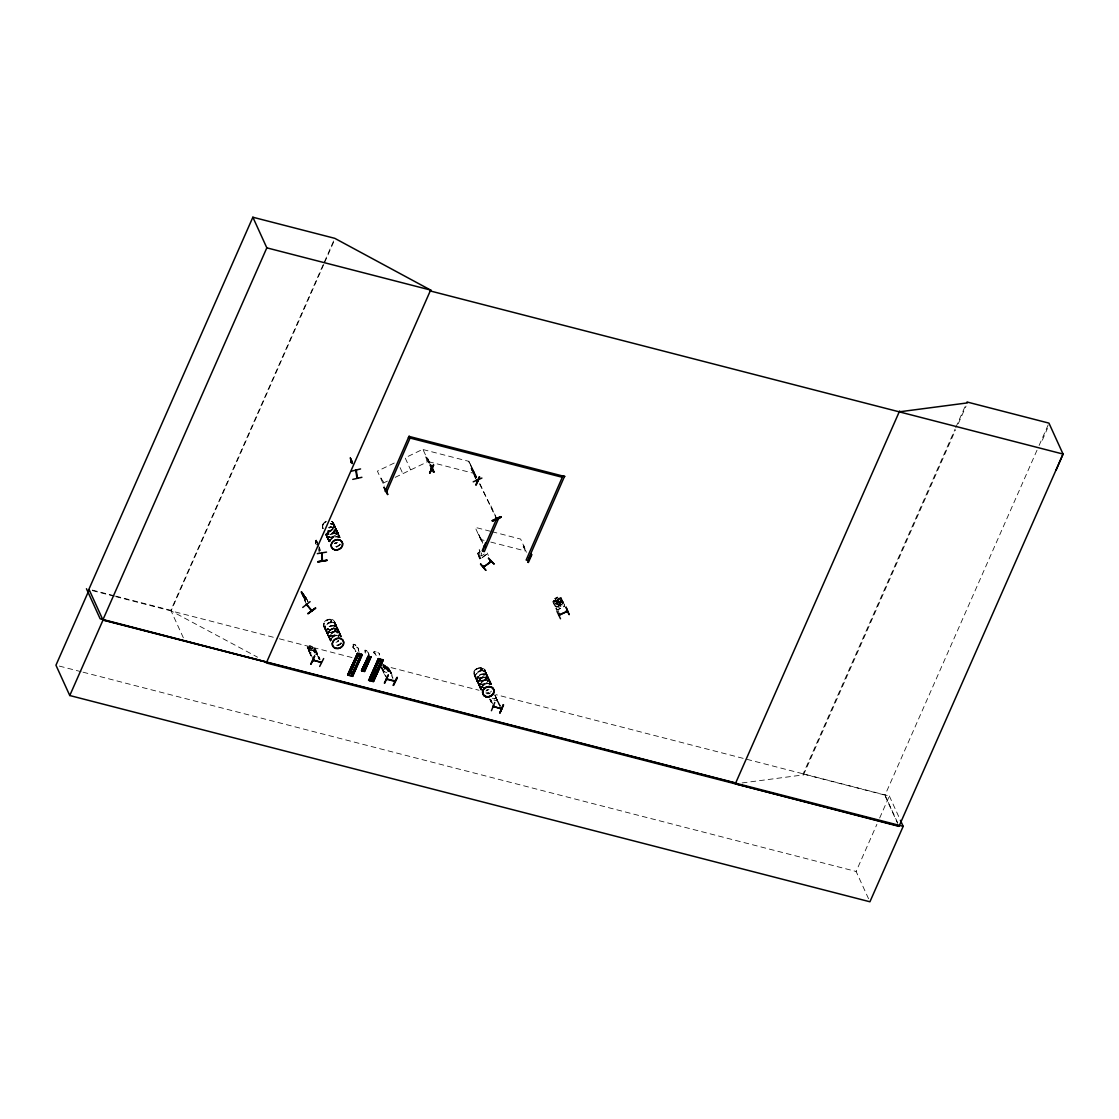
<?xml version="1.0" encoding="UTF-8"?>
<svg xmlns="http://www.w3.org/2000/svg" width="1119" height="1119" viewBox="0 0 1119 1119"><rect width="100%" height="100%" fill="white"/><g stroke="black" fill="none" stroke-linecap="round" stroke-linejoin="round"><path stroke-width="0.75" stroke-dasharray="5 3.75" d="M316.271 541.974L316.341 542.687M350.667 458.692L351.17 463.042M486.667 554.269L480.862 558.563L486.667 554.269L486.835 552.157L488.36 555.472M554.8 605.952L556.339 607.016L562.773 603.77L563.039 601.882M556.297 606.946L562.899 603.868L563.179 601.924M564.046 606.582L564.326 604.708L561.318 597.84L553.583 600.917L552.926 601.868L556.786 610.456M558.003 601.896L561.192 602.288L558.535 601.421L559.528 598.847L557.849 601.253M557.584 601.379L554.842 601.099L557.374 601.952L556.353 604.61L558.073 601.966M317.027 654.447L317.432 653.188L317.111 654.517L310.55 652.825L308.998 651.118M382.67 670.099L384.209 671.806L390.783 673.498L390.965 672.239M390.825 673.414L391.007 672.141M497.284 700.914L497.703 699.655M497.605 699.627L497.382 700.984L490.807 699.291M327.112 533.833L326.79 535.344L327.881 532.56M328.161 538.309L328.566 536.896M329.685 541.652L330.091 540.239M330.539 539.596L331.294 539.442M334.441 532.364L333.658 531.469L333.826 532.574M335.085 530.406L335.49 528.993M334.707 532.238L333.826 531.315M336.609 533.749L337.015 532.336M338.064 536.812L338.386 533.931L337.994 536.672A5.903 5.008 -24.5 0 0 334.777 530.322L327.531 531.147A5.903 5.022 -24.5 0 0 333.63 527.287A5.903 5.022 -24.5 0 0 331.811 521.44M323.95 623.059L323.559 625.787M325.321 625.983L324.902 628.78M326.846 629.326L326.426 632.123M327.545 629.06L328.105 628.626M327.671 629.06L328.147 628.85M331.56 620.947L330.986 621.66M327.881 633.955L330.077 630.095L332.93 628.878L328.986 631.172L327.881 635.326M329.252 636.921L329.671 635.508M330.776 640.264L331.196 638.865M335.812 629.717L334.777 630.347M336.176 629.018L336.595 626.206M335.98 630.626L336.106 629.927M337.7 632.361L338.12 629.549M339.085 635.284C340.694 632.095 337.84 628.36 334.399 628.57M339.491 633.913L338.386 636.697M475.673 674.379L475.253 677.191M478.163 683.136L476.778 680.576L477.198 677.736M477.743 676.897L478.303 676.855M477.883 676.841L477.519 677.471M478.219 677.317L477.631 677.079M481.674 668.896L480.862 669.596L482.107 669.694M479.603 685.332L480.009 683.919M481.939 687.108L482.401 686.339M481.981 686.688L482.835 686.674M485.604 679.387L485.478 678.562M486.527 677.429L486.933 676.016M486.611 678.855L486.15 678.128M488.43 679.401L488.038 680.758L488.471 677.96A5.987 5.077 -24.5 0 0 479.1 675.61A5.987 5.077 -24.5 0 0 480.429 684.394A5.987 5.077 -24.5 0 0 488.443 678.016M489.507 683.835L489.828 680.953L488.667 678.562M481.66 555.388L480.834 556.059L481.646 553.094L479.324 552.604L479.869 552.087M350.261 457.685L352.275 461.35M353.226 644.194L353.716 646.418A3.147 1.189 24.4 0 0 354.219 648.642L355.842 651.65M364.906 650.489L365.409 651.594L365.074 650.097M1042.335 440.215L1047.44 428.423M183.348 637.788L170.829 610.331L334.063 239.928M323.769 264.448L171.095 610.89L257.594 657.203M324.482 262.853L334.329 240.501M310.998 655.58L307.221 647.02L315.614 649.188L320.034 659.259M310.872 655.86L307.543 647.999L311.767 655.776M309.096 645.719L311.893 646.446L309.096 645.719L309.851 647.369M313.026 659.091L308.312 648.209M309.739 647.3L308.718 647.425L309.991 650.209L314.537 652.433L315.39 651.608L314.131 648.824L312.495 647.957M314.383 648.405L315.614 649.188M319.153 659.329L315.124 649.957L319.922 659.525M381.859 667.47L386.125 676.282M385.523 665.525L382.768 664.714L385.523 665.525L389.062 670.589L388.209 671.428L385.593 670.757L383.649 669.204M388.013 667.483L391.104 672.183M388.671 669.232L389.566 669.148L388.671 669.232L392.811 678.324M487.478 693.486L490.15 693.752M498.724 704.285L495.381 696.424L500.179 705.991M495.829 695.738L494.64 694.871L500.305 705.711M742.121 782.936L803.512 774.88L803.106 773.998L955.08 429.15M955.78 427.556L965.641 405.204M803.512 774.88L955.458 430.088M958.284 423.681L966.033 406.085M897.704 822.969L885.017 795.119L1038.39 447.068M1039.103 445.474L1048.951 423.122M868.554 898.753L856.119 871.463L876.89 824.325M879.66 818.045L889.353 796.043L495.955 694.633M429.039 463.056L426.493 456.944L429.934 462.986M429.808 463.266L427.262 457.139M475.743 478.96L471.211 468.455L475.855 477.701M482.737 541.946L478.638 534.434L482.611 542.225M523.23 546.24L524.126 546.156L523.23 546.24L525.888 552.073M353.716 646.418C350.932 642.614 357.241 644.488 356.555 647.174A3.147 1.189 24.4 0 1 358.22 649.719L359.786 653.986M354.219 648.642L354.303 648.474A3.147 1.189 24.4 0 1 353.8 646.25M355.884 645.383L353.38 644.32M356.555 647.174L356.625 647.02A3.147 1.189 24.4 0 1 358.304 649.552L360.374 655.244M365.745 653.076L365.787 652.964A2.098 0.797 24.4 0 1 365.451 651.482M368.669 653.552L369.802 657.58M375.229 653.804L375.145 653.972A3.147 1.189 24.4 0 1 374.18 651.831A3.147 1.189 24.4 0 1 378.18 652.909A3.147 1.189 24.4 0 1 379.159 655.049L379.229 654.881A3.147 1.189 24.4 0 0 378.25 652.741A3.147 1.189 24.4 0 0 374.25 651.664A3.147 1.189 24.4 0 0 375.229 653.804L377.662 658.308M561.109 601.351L560.255 603.225L557.64 604.47L555.695 603.952M327.182 628.724L328.147 628.724M315.992 540.393L316.159 542.351M333.77 531.679L334.161 532.364M334.805 532.14L334.791 531.329M333.84 532.476L335.085 532.28L334.581 531.413M331.462 620.178L330.301 621.353M331.867 621.101L330.441 621.437M334.903 630.067L334.917 631.186L336.106 630.822M331.49 638.921A5.903 5.008 -24.5 0 1 328.58 632.137A5.903 5.008 -24.5 0 1 336.777 629.256A5.903 5.008 -24.5 0 1 338.246 636.543L339.085 635.298M481.981 677.485C495.899 665.651 465.98 664.015 475.659 678.184M481.911 669.624L481.897 668.826M482.205 669.512L481.128 670.029M478.624 680.981L481.743 677.666M485.268 679.597L485.884 678.408M553.639 600.945L552.926 601.868M555.723 604.008L556.898 602.861L554.185 604.624L562.605 600.665M479.254 549.779L479.981 551.345L478.918 552.688L480.191 555.472L481.967 555.751L484.275 554.045M327.951 532.7L330.287 530.644M331.462 621.311L330.581 621.087M475.071 670.197L476.148 669.12M479.394 679.723L480.471 678.632M486.443 679.233L485.282 679.499M554.926 598.511L555.639 600.078L554.423 601.169L556.996 606.792L558.941 607.337L561.556 606.106L562.423 604.246L559.836 598.567L558.325 598.735M495.661 698.074L494.808 698.899L492.192 698.228M301.193 591.951L305.389 601.714M302.34 593.252L306.494 599.476M303.403 593.769L301.738 591.699L302.424 593.364M302.662 595.77L308.047 602.54M300.843 591.769L306.186 597.756L307.893 601.812M479.981 551.345L477.645 553.709L478.191 552.59M478.023 554.646C479.016 553.122 478.47 559.164 480.778 560.717M306.298 603.98L301.249 592.622L305.179 600.749M301.724 593.182L300.983 592.804M326.007 521.244L322.832 524.419L322.845 528.462M330.539 530.462C334.189 529.063 335.644 523.37 331.839 521.286M329.028 531.609L331.839 530.252M486.024 679.345L486.317 678.478M394.238 463.028L377.411 471.127L384.209 486.052M382.936 483.254L387.524 481.044M395.175 477.365L428.381 461.392M554.8 598.497C562.437 595.951 552.143 597.462 555.528 600.078M553.611 600.987L555.639 600.078M554.101 602.512C552.422 602.4 559.08 610.233 559.066 613.366M560.913 599.238C561.92 597.98 561.43 603.728 563.794 605.547M557.094 603.281L559.71 602.022M425.444 457C426.465 455.769 425.849 461.266 428.227 463.098M381.537 478.121C379.956 478.037 385.048 482.653 384.992 485.688M472.344 468.092L476.652 477.505M490.905 505.886L495.885 516.754M556.744 602.777L556.073 601.281L558.871 599.966M558.843 600.134L556.073 601.281M561.402 600.679L559.598 601.532M557.122 603.351L559.752 602.12M556.101 608.568L557.626 609.701L564.144 606.596M556.045 608.708L557.584 609.785L564.186 606.68M328.58 619.339C321.307 620.15 322.65 631.801 330.147 629.605C337.434 628.794 336.092 617.142 328.58 619.339L330.119 619.185M481.799 677.806L484.807 677.107M485.702 678.128L484.933 679.107M350.233 457.601L351.282 463.728M351.436 463.784L349.925 457.881L352.625 463.504M350.541 458.958L350.751 458.161L352.513 462.776M352.275 461.28L352.975 463.588M350.904 462.035L350.373 460.287M315.446 540.715L315.656 543.386L315.446 540.715L317.656 544.282M316.313 541.722L316.579 540.925L318.383 546.268M332.875 628.738L337.281 629.438M559.528 601.63L561.151 601.462M560.115 597.924L561.276 597.98L564.563 605.183M365.186 650.181L366.556 650.712M333.308 529.958L336.19 530.812M486.289 677.303L477.491 677.988L474.288 675.484L475.659 678.17M481.771 687.388L483.254 687.584M423.136 449.572L468.623 461.294L475.967 477.421M428.661 461.699L474.148 473.421M490.318 531.259L475.155 527.343L482.513 543.484M491.996 531.693L520.643 539.078L526.657 552.282M480.68 539.47L484.051 540.337M490.793 542.086L526.168 551.191M92.276 590.077L113.998 595.672M115.677 596.105L170.829 610.331M92.527 590.65L114.264 596.245M115.928 596.679L277.694 638.376M279.386 638.809L352.135 657.566M382.586 665.413L479.03 690.269M485.8 692.018L489.185 692.885M803.106 773.998L885.017 795.119M383.565 666.281L389.244 668.253L392.895 677.009M307.417 648.279L308.187 648.474M314.998 650.237L315.768 650.433M495.269 696.703L496.039 696.899M59.335 666.085L81.323 671.75M83.016 672.183L856.119 871.463M471.085 468.735L471.854 468.945M426.381 457.209L427.136 457.419M383.327 666.756L385.621 668.589L387.384 667.833L386.391 669.092L389.048 671.33L385.971 669.26L384.209 670.085L385.23 668.784L382.81 666.784M331.825 523.72L333.182 524.265M333.35 527.063L334.707 527.608M336.162 533.259L338.637 534.658M337.686 536.602L339.057 537.148M327.489 534.043L326.119 533.497A5.987 5.077 -24.5 0 0 335.085 530.364A5.987 5.077 -24.5 0 0 330.455 523.72M327.643 536.84L329.014 537.386M330.385 540.505L327.909 538.98M483.268 670.743L484.625 671.288M484.793 674.086L487.255 675.498M486.233 677.163L487.632 677.834M487.604 680.282L488.975 680.828M489.129 683.625L490.5 684.171M334.273 622.877L332.958 622.346L335.392 623.745L334.175 622.835M477.561 680.52L478.932 681.065A5.987 5.077 -24.5 0 0 486.919 674.659A5.987 5.077 -24.5 0 0 477.575 672.253A5.987 5.077 -24.5 0 0 478.904 681.051M334.441 625.675L335.798 626.22M479.086 683.863L480.457 684.408M325.811 629.018L327.14 629.549M338.791 635.214L341.253 636.627M328.748 635.452L330.105 635.998M331.49 639.089L329.056 637.732L327.839 635.2L329.07 637.704L331.476 639.117A5.903 5.022 -24.5 0 1 328.622 632.249A5.903 5.022 -24.5 0 1 336.833 629.368A5.903 5.022 -24.5 0 1 338.316 636.669M327.21 533.917L327.238 533.931A5.903 5.008 -24.5 0 0 330.385 540.295A5.903 5.008 -24.5 0 1 327.475 533.497A5.903 5.008 -24.5 0 1 335.672 530.63A5.903 5.008 -24.5 0 1 337.141 537.917M478.233 683.737L478.68 680.953A5.903 5.022 -24.5 0 0 481.883 687.472L478.568 684.884M480.918 558.633L479.478 557.71M494.696 698.522L495.521 698.648M333.084 524.224L334.287 525.119M334.609 527.567L336.609 529.595L336.973 532.448L337.029 530.938M336.12 530.686L337.267 531.665M326.538 535.987L327.741 536.896M329.056 539.959L327.126 537.861M482.177 668.798L480.918 668.798L480.764 669.931M484.527 671.246L486.527 673.274L486.905 676.114M487.562 677.708L488.709 678.687M488.877 680.772L490.877 682.814L489.898 681.555M476.456 679.653L477.659 680.562L475.673 678.534M477.981 683.01L479.184 683.919M479.408 686.143L480.499 686.982M335.7 626.178L336.917 627.088M337.211 629.312L339.141 631.396M338.525 632.375L339.728 633.284M326.105 631.256L327.321 632.165M327.629 634.599L328.846 635.508M351.562 462.315L349.827 457.909M382.712 670.015L384.265 671.778M479.198 549.863L479.827 551.289M302.452 592.888L303.501 594.105M303.99 596.581L305.627 598.469M304.13 595.182L307.515 601.882M485.548 672.015L486.303 673.092L484.989 670.281M487.283 675.512L488.457 677.932M487.073 675.372L487.828 676.449L486.527 673.638L486.919 674.855A5.889 4.994 -24.5 0 1 479.03 681.163A5.889 4.994 -24.5 0 1 477.729 672.505A5.889 4.994 -24.5 0 1 486.919 674.883M479.631 685.22L480.988 689.318A5.889 4.994 -24.5 0 1 483.366 681.233A5.889 4.994 -24.5 0 1 491.269 684.422L490.891 682.842M480.009 688.073L480.778 689.178A5.987 5.077 -24.5 0 1 483.24 680.967A5.987 5.077 -24.5 0 1 491.269 684.199M334.315 525.147L335.085 526.252L334.105 524.993M335.63 528.35L336.385 529.427A5.889 4.994 -24.5 0 1 333.252 536.435A5.889 4.994 -24.5 0 1 325.741 534.504M337.225 531.539L338.05 532.77M338.456 534.532L339.421 535.791M325.755 534.854L326.72 536.113M335.196 623.619L336.595 626.178A5.987 5.077 -24.5 0 1 328.482 632.473A5.987 5.077 -24.5 0 1 327.154 623.675A5.987 5.077 -24.5 0 1 336.497 626.081M336.721 626.962L337.7 628.207M340.526 634.403L337.714 628.57M335.896 629.955L336.022 630.207M326.3 631.382L324.916 628.542M305.347 596.595L306.2 597.84M366.752 650.754L367.34 651.985A2.098 0.797 24.4 0 1 368.459 653.678L369.843 657.468M354.303 648.474L355.926 651.482M560.087 597.784L558.255 598.819L557.598 597.154M476.246 476.246L468.693 460.86L476.358 477.645M480.023 483.926L495.269 516.251M474.218 472.987L476.484 477.603M479.505 483.758L493.087 511.425M889.353 796.043L899.718 818.772M885.283 796.308L897.536 823.206M523.356 545.96L526.014 551.807M471.211 468.455L475.869 478.68M478.638 534.434L482.639 543.205M478.694 554.143L481.646 560.423M477.687 553.597L480.96 560.927M429.164 462.776L422.856 449.265L405.12 457.797L410.645 469.924M400.07 467.616L402.826 473.687M490.612 682.604L488.066 676.967L488.443 678.212A5.903 5.008 -24.5 0 1 480.555 684.52A5.903 5.008 -24.5 0 1 479.24 675.848A5.903 5.008 -24.5 0 1 488.457 678.226M490.877 683.163L491.521 684.562M495.381 696.424L500.221 707.04M490.654 699.221L492.038 702.242M490.528 699.501L493.297 705.557M489.884 699.025L491.255 702.047M489.758 699.291L491.143 702.326M480.009 687.709L477.449 682.086L479.995 687.723L479.617 686.479M350.345 457.293L352.821 462.707M352.135 462.79L350.862 460.007L351.24 462.469M334.833 526.042L333.546 523.244L334.077 524.517M335.085 526.615L336.357 529.399A5.889 4.994 -24.5 0 0 328.846 527.455A5.987 5.077 -24.5 0 1 336.525 529.553A5.987 5.077 -24.5 0 1 333.378 536.7A5.987 5.077 -24.5 0 1 325.755 534.728M329.098 528.014A5.903 5.008 -24.5 0 1 336.623 529.944L339.169 535.581M339.435 536.141L340.078 537.54M388.797 668.952L392.937 678.044M322.468 527.189L323.083 528.616A5.861 4.98 -24.5 0 1 326.188 521.608M326.007 535.064L328.552 540.701M381.593 667.386L386.698 678.086M380.95 666.141L385.356 676.086M381.775 668.784L384.544 674.855M316.173 540.071L318.09 544.058M316.187 540.183L317.39 542.827M318.02 544.701L320.09 549.247M319.083 547.778L320.468 550.814M315.726 541.54L315.852 543.135M315.67 543.344L316.439 544.869M334.637 621.87L335.924 624.668M337.448 628.011L336.176 625.227L336.581 626.458A5.889 4.994 -24.5 0 1 328.678 632.753A5.889 4.994 -24.5 0 1 327.377 624.108A5.889 4.994 -24.5 0 1 336.567 626.472M340.526 634.767L341.169 636.151M324.048 626.962L325.307 629.773M325.573 630.333L326.832 633.116M329.657 639.313L326.44 631.885M329.923 639.858L330.553 641.257M306.102 597.7L308.033 601.84M303.445 593.699L307.04 601.337M303.263 593.602L304.214 595.294M301.822 591.811L305.221 599.266M315.124 649.957L319.265 659.049M311.893 646.446L312.579 647.929L311.823 646.474M307.319 647.062L309.138 651.048M489.437 679.667L489.87 681.079M478.624 685.024L478.163 682.226M476.792 680.296L477.184 681.849M475.267 676.953L475.659 678.506M339.435 535.819L339.826 537.372M337.994 532.644L338.456 534.057M335.099 526.28L335.476 527.832M328.175 539.456L328.552 541.023A5.987 5.077 -24.5 0 1 332.441 533.469A5.987 5.077 -24.5 0 1 339.742 537.008M327.182 538.001L326.72 535.204L326.79 536.7M340.917 635.984L340.526 634.431L340.945 637.117M337.714 628.249L338.12 629.521M337.714 628.542L338.106 629.801A5.903 5.008 -24.5 0 1 330.203 636.11A5.903 5.008 -24.5 0 1 328.888 627.437A5.903 5.008 -24.5 0 1 338.106 629.815M329.266 638.082L329.657 639.327M351.939 461.476L352.681 463.993M350.373 459.21L350.611 460.79M318.929 547.918L319.195 551.066M318.943 549.471L319.181 552.548M489.828 680.967L489.828 682.324M488.416 678.128L488.43 679.471M481.156 688.577L481.114 690.073M476.806 679.037L476.792 680.534M335.504 527.595L335.462 529.091M329.28 636.823L330.637 640.921A5.889 4.994 -24.5 0 1 333.014 632.822A5.889 4.994 -24.5 0 1 340.917 636.012M328.189 538.197L328.147 539.708M331.756 521.328A5.903 5.022 -24.5 0 1 333.574 527.175A5.903 5.022 -24.5 0 1 327.503 530.979M322.929 528.364A5.903 5.022 -24.5 0 1 326.035 521.3A5.903 5.022 -24.5 0 0 322.971 528.476M331.853 521.65A5.861 4.98 -24.5 0 1 333.658 527.441A5.861 4.98 -24.5 0 1 327.629 531.217M327.266 533.945A5.903 5.008 -24.5 0 1 334.777 530.322M336.623 529.944A5.903 5.008 -24.5 0 1 333.518 537.008A5.903 5.008 -24.5 0 1 325.993 535.064M328.972 527.748A5.987 5.077 -24.5 0 1 336.609 529.721A5.987 5.077 -24.5 0 1 333.448 536.868A5.987 5.077 -24.5 0 1 325.825 534.91M330.273 523.426A5.903 5.008 -24.5 0 1 334.847 529.972A5.903 5.008 -24.5 0 1 326.021 533.064M330.525 524A5.889 4.994 -24.5 0 1 335.085 530.532A5.889 4.994 -24.5 0 1 326.286 533.609M340.19 544.505A5.987 5.077 -24.5 0 1 336.329 546.925M329.783 541.82A5.987 5.077 -24.5 0 1 339.113 537.33M330.539 540.575A5.861 4.98 -24.5 0 1 327.433 534.253A5.861 4.98 -24.5 0 1 334.903 530.658A5.861 4.98 -24.5 0 1 338.008 536.98M336.273 543.065A5.987 5.077 -24.5 0 1 334.805 543.582M328.65 541.092A5.987 5.077 -24.5 0 1 332.525 533.651A5.987 5.077 -24.5 0 1 339.826 537.176M339.952 544.1A5.889 4.994 -24.5 0 1 334.651 546.645M329.699 541.456A5.889 4.994 -24.5 0 1 338.889 537.036M337.63 542.365A5.889 4.994 -24.5 0 1 334.875 543.694M328.818 541.246A5.889 4.994 -24.5 0 1 332.637 533.917A5.889 4.994 -24.5 0 1 339.826 537.4M336.204 542.883A5.987 5.077 -24.5 0 1 334.721 543.4M336.078 542.631A5.903 5.008 -24.5 0 1 334.623 543.149M329.308 541.764A5.903 5.008 -24.5 0 1 331.658 533.637A5.903 5.008 -24.5 0 1 339.575 536.826M340.218 544.659A5.903 5.008 -24.5 0 1 339.155 545.722M337.854 546.534A5.903 5.008 -24.5 0 1 336.413 547.051M332.147 538.365A5.903 5.008 -24.5 0 1 333.448 537.554M334.889 537.036A5.903 5.008 -24.5 0 1 337.854 537.05M331.406 638.697A5.861 4.98 -24.5 0 1 328.51 631.941A5.861 4.98 -24.5 0 1 336.665 629.088A5.861 4.98 -24.5 0 1 338.134 636.333M341.323 643.271A5.903 5.008 -24.5 0 1 336.008 645.831M331.042 640.627A5.903 5.008 -24.5 0 1 331.434 639.285M332.175 638.04A5.903 5.008 -24.5 0 1 333.238 636.977M334.539 636.165A5.903 5.008 -24.5 0 1 340.246 636.193M341.295 643.117A5.987 5.077 -24.5 0 1 335.896 645.705M330.874 640.432A5.987 5.077 -24.5 0 1 331.266 639.075M332.021 637.816A5.987 5.077 -24.5 0 1 341.281 636.781M330.427 640.627A5.987 5.077 -24.5 0 1 333.546 632.095A5.987 5.077 -24.5 0 1 340.847 636.977M338.609 640.683A5.987 5.077 -24.5 0 1 337.295 641.509M341.057 642.712A5.889 4.994 -24.5 0 1 335.742 645.257M330.79 640.068A5.889 4.994 -24.5 0 1 331.182 638.725M331.937 637.494A5.889 4.994 -24.5 0 1 341.043 636.473M338.721 640.991A5.889 4.994 -24.5 0 1 335.98 642.306M330.399 640.39A5.903 5.008 -24.5 0 1 333.476 631.955A5.903 5.008 -24.5 0 1 340.68 636.781M338.47 640.432A5.903 5.008 -24.5 0 1 337.169 641.243M483.296 687.514A5.875 4.994 -24.5 0 1 478.442 681.877A5.875 4.994 -24.5 0 1 485.758 677.289A5.875 4.994 -24.5 0 1 489.339 683.723M483.198 687.29A5.861 4.98 -24.5 0 1 478.359 681.667A5.861 4.98 -24.5 0 1 485.66 677.093A5.861 4.98 -24.5 0 1 489.227 683.499M481.771 687.695A5.903 5.008 -24.5 0 1 489.297 684.087M489.241 693.43A5.987 5.077 -24.5 0 1 487.772 693.948M481.226 690.199A5.987 5.077 -24.5 0 1 484.079 684.688A5.987 5.077 -24.5 0 1 490.556 684.352M481.981 687.598A5.861 4.98 -24.5 0 1 478.876 681.275A5.861 4.98 -24.5 0 1 486.345 677.68A5.861 4.98 -24.5 0 1 489.451 684.003M478.764 681.107A5.903 5.022 -24.5 0 1 486.289 677.485A5.903 5.022 -24.5 0 1 489.423 683.849M489.031 689.262A5.987 5.077 -24.5 0 1 486.247 690.605A5.889 4.994 -24.5 0 0 489.073 689.388M491.395 691.122A5.889 4.994 -24.5 0 1 490.346 692.185M489.045 692.997A5.889 4.994 -24.5 0 1 486.094 693.668M481.142 689.808A5.889 4.994 -24.5 0 1 483.967 684.394A5.889 4.994 -24.5 0 1 490.332 684.059M487.52 689.654A5.903 5.008 -24.5 0 1 486.066 690.171M480.75 688.8A5.903 5.008 -24.5 0 1 483.1 680.66A5.903 5.008 -24.5 0 1 491.017 683.849M315.376 652.293L312.299 650.265L310.536 651.09L311.558 649.789L309.04 647.635L311.963 649.593L313.712 648.838L312.719 650.097L315.376 652.293M562.409 604.903L559.318 604.652L557.542 607.253L558.577 604.61L556.045 603.728L558.968 604.008L560.731 601.518L559.738 604.078L562.409 604.903M481.534 687.262L481.128 688.675L481.548 687.276M305.921 598.106L306.13 598.861L305.921 598.106M557.178 597.728L555.723 599.029L557.178 597.728M558.437 599.238L555.821 600.497L558.395 606.134L561.011 604.903L558.437 599.238M558.493 600.595L557.024 601.896L558.493 600.595M312.733 648.461L310.117 647.789L311.39 650.573L313.991 651.244L312.733 648.461M386.391 667.442L383.789 666.77L385.062 669.554L387.664 670.225L386.391 667.442M338.623 632.417L337.267 631.871L338.623 632.431M328.58 632.641L327.224 632.095L328.58 632.655M477.184 681.527L475.925 678.729L477.184 681.527M480.904 689.668L480.261 688.269L480.89 689.668M330.007 635.816A5.987 5.077 -24.5 0 0 338.022 629.438A5.987 5.077 -24.5 0 0 328.678 627.018A5.987 5.077 -24.5 0 0 330.007 635.816M327.196 629.521A5.903 5.022 -24.5 0 0 335.113 623.213A5.903 5.022 -24.5 0 0 325.881 620.835A5.903 5.022 -24.5 0 0 327.196 629.521M327.294 629.647A5.861 4.98 -24.5 0 0 335.14 623.395A5.861 4.98 -24.5 0 0 325.993 621.031A5.861 4.98 -24.5 0 0 327.294 629.647M329.951 635.536A5.889 4.994 -24.5 0 0 337.84 629.256A5.889 4.994 -24.5 0 0 328.65 626.892A5.889 4.994 -24.5 0 0 329.951 635.536M328.426 632.207A5.903 5.008 -24.5 0 0 336.329 625.913A5.903 5.008 -24.5 0 0 327.112 623.535A5.903 5.008 -24.5 0 0 328.426 632.207M477.505 677.792A5.875 4.994 -24.5 0 0 485.366 671.526A5.875 4.994 -24.5 0 0 476.19 669.148A5.875 4.994 -24.5 0 0 477.505 677.792M477.631 678.058A5.861 4.98 -24.5 0 0 485.492 671.806A5.861 4.98 -24.5 0 0 476.33 669.442A5.861 4.98 -24.5 0 0 477.631 678.058M480.303 683.947A5.889 4.994 -24.5 0 0 488.192 677.666A5.889 4.994 -24.5 0 0 478.988 675.303A5.889 4.994 -24.5 0 0 480.303 683.947M478.764 680.604A5.903 5.008 -24.5 0 0 486.667 674.323A5.903 5.008 -24.5 0 0 477.463 671.946A5.903 5.008 -24.5 0 0 478.764 680.604"/><path stroke-width="1.5" d="M356.891 477.086L357.157 478.289L356.835 477.044M317.32 553.639L326.524 552.101M322.552 560.493L321.573 552.59M356.471 470.903L356.066 469.756M357.003 477.575L357.534 478.163L357.157 476.974M477.337 479.841L477.925 481.086L477.799 479.813M484.359 566.578C481.59 567.025 490.444 563.836 490.989 561.039M490.066 561.262L490.486 562.088L490.821 561.346M558.773 615.044L559.57 614.275M566.871 610.526L567.277 611.366L567.095 610.512M432.466 469.099L430.885 469.169L431.822 468.721M321.74 553.206L322.09 560.577M322.23 553.821L321.545 553.332M480.485 564.186L485.8 570.284M560.507 618.779L556.954 611.324M387.915 494.374L384.069 487.352M307.263 605.267L306.452 604.875M311.18 610.47L311.655 610.988L306.718 604.68M311.753 610.233L311.376 609.799M567.291 610.946L566.592 611.673L566.284 610.806M567.249 611.324L558.927 614.932M387.174 490.542C385.104 490.038 388.237 491.171 386.74 489.772M430.969 469.127L431.738 468.763M1056.042 470.274L1063.05 454.062L430.256 290.954L430.633 290.073L334.777 238.333L252.866 217.226L88.933 589.209L103.004 620.094L69.77 695.528L869.925 901.774L903.173 826.354L900.403 820.297M89.184 589.783L55.95 665.204L69.77 695.528M252.866 217.226L266.826 247.845L102.892 619.842L735.687 782.964M430.633 290.073L266.322 662.952L899.116 826.06L1063.05 454.062L1048.951 423.122L967.04 402.001L967.445 402.896L899.242 411.834M430.367 290.982L430.745 290.101L266.826 247.845M410.072 438.047L386.754 491.731L385.104 491.297L409.106 436.074M310.69 664.126L314.677 656.252M311.068 664.182L314.565 656M312.858 660.434L313.81 660.63L313.586 659.776M321.097 662.112L320.761 662.07M319.684 666.448L323.657 658.545M384.349 683.108L388.223 675.177M384.726 683.177L388.237 674.981M387.076 679.177L395.049 681.569L394.839 680.73M394.238 680.576L394.657 681.121M397.329 677.527L393.356 685.429L397.357 677.554M396.909 677.387L393.287 685.192M498.71 518.181L484.317 551.597L482.653 551.177L497.046 517.747M564.619 476.162L527.804 560.465L526.154 560.032L562.969 475.729M494.78 702.466L491.423 710.705M493.129 706.9L494.025 707.138L493.857 706.243M501.438 709.082L500.711 708.103L501.354 708.579M499.899 712.691L503.382 704.662L500.011 712.887M499.955 712.915L503.578 704.914M899.62 410.967L735.309 783.832L898.977 826.368M429.99 473.113L433.543 464.931M433.501 464.944L429.612 473.043L433.571 465.126M476.414 480.415L477.589 480.806L477.323 480.037M479.212 476.708L475.799 484.919M479.771 477.058L476.162 485.017M482.233 550.674L485.702 542.631M483.954 546.813L485.017 546.785L483.87 546.1M529.539 557.863L528.825 558.423M527.832 562.228L531.343 554.213M528.336 562.535L531.917 554.562M352.569 676.366L347.673 675.037L357.465 653.44L361.941 654.517L352.555 676.366L362.304 654.783M358.108 653.622L347.701 675.051L357.702 653.356L358.612 653.678L348.61 675.289M349.142 675.428L358.528 653.58L348.736 675.233L347.841 674.785M349.058 675.414L358.933 653.846M362.024 654.615L360.864 654.377L351.73 676.142M351.366 675.96L361.115 654.293M351.324 675.876L352.149 676.1L361.941 654.517L352.233 676.198M368.235 656.182L361.535 670.659L362.332 670.938L368.99 656.377M361.745 670.785L368.277 656.377M362.08 670.813L368.613 656.363M364.318 671.26L370.893 656.979L364.598 671.568L361.815 670.785M363.647 671.302L370.165 656.895L371.13 657.161M370.627 656.825L363.801 671.232M368.878 680.268L378.334 658.685L383.23 660.014L373.34 681.583L383.216 660.014M368.794 680.254L378.586 658.587L379.453 658.895L370.025 680.674L379.733 659.063M379.831 659.077L369.396 680.506L368.724 680.016M382.39 659.79L371.956 681.205L381.747 659.623L382.81 659.748L372.879 681.457M372.054 681.247L381.985 659.525M382.67 659.874L373.424 681.611M477.533 480.471L477.897 480.149M478.205 480.834L477.631 479.701M496.095 518.069L496.78 518.74L496.556 518.041M567.361 611.31L559.108 615.296L558.717 614.443M480.778 563.92L485.814 570.256M387.44 679.653L387.258 678.771M493.241 706.579L501.69 708.747M494.025 707.138L493.829 706.285M484.499 546.618L484.681 546.226M529.637 558.255C527.622 557.36 530.21 559.668 529.399 557.738M387.524 494.598L384.041 487.394M488.443 558.297L494.178 564.13L488.541 558.185M483.338 566.34L483.772 567.039L490.919 561.248M310.089 601.658L302.731 607.449M307.991 613.534L315.558 607.967L307.977 613.506M308.089 613.73L315.698 608.232M559.682 614.974L559.304 614.163M386.363 490.542L386.139 490.066M313.11 660.112L321.419 662.28M501.522 709.054L493.045 706.131M483.842 566.955L483.366 566.214M431.626 468.274L432.13 469.043M432.661 469.546L431.948 468.567M477.379 481.058L476.61 480.862M484.765 547.065L484.275 546.548M566.032 607.225L569.123 614.681L566.06 607.239M430.619 465L434.102 472.232L430.591 464.986M386.419 490.877L387.188 490.5M473.225 481.827L481.911 478.079M492.29 520.657C507.103 512.46 500.613 519.314 492.276 520.629M492.374 520.853L500.92 516.796M492.542 521.202L501.088 517.146M367.899 656.28L370.893 656.993L364.36 671.386M379.271 658.937L370.039 680.66M361.535 670.617L368.347 656.391M368.543 680.268L372.851 681.457M386.517 490.863L386.097 490.178M360.57 468.931L351.506 471.169M317.852 561.724L327.056 560.157M317.95 561.962L327.168 560.353L317.838 561.668M431.039 469.448L430.815 468.567M378.362 658.699L369.2 680.45M347.743 675.065L357.465 653.44M386.852 679.107L394.979 680.856M313.586 660.672L312.998 659.623M356.262 470.204L357.465 478.135M409.274 436.452L564.801 476.54M497.228 518.125L498.878 518.559M103.004 620.094L903.173 826.354M266.7 662.07L100.15 618.793L86.443 588.734M477.505 480.792L476.54 480.149M432.018 469.057L432.535 468.721M367.396 657.678L370.235 658.448M377.579 660.797L381.831 661.944M356.709 655.566L360.947 656.699M364.556 663.959L367.34 664.616M366.724 666.169L363.885 665.413M363.297 666.714L366.081 667.372M306.914 605.547L306.48 605.057M312.005 610.778L306.508 604.232M322.314 561.095L322.048 560.004M311.166 610.54L311.25 609.785M496.137 518.153L496.486 518.88L495.941 517.705M430.032 464.972L433.515 472.204M562.284 477.281L408.421 437.627M529.217 558.143L528.56 557.919M477.184 480.624L476.666 480.079M490.052 561.374L490.36 562.088M431.416 468.288L431.906 469.337M493.255 706.089L494.192 706.816M355.744 469.826L356.835 477.701M355.674 470.022L356.08 471.169M386.447 678.66L386.321 678.939M377.481 671.176L373.242 670.029M376.488 673.372L372.249 672.225M375.62 675.317L371.368 674.17M374.627 677.499L370.375 676.366M373.956 678.967L369.718 677.82M364.976 669.805L362.192 669.148M356.611 665.945L352.373 664.798M355.618 668.127L351.38 666.994M354.737 670.085L350.499 668.938M353.744 672.267L349.506 671.12M353.086 673.736L348.834 672.589M311.362 610.498L310.984 609.981M320.649 662.084L321.293 662.56L312.663 659.944M313.572 659.818L313.81 660.63M361.899 477.295L352.751 479.38M364.906 664.952L366.263 664.812L364.906 664.952M365.423 668.826L362.598 668.071L365.423 668.826M334.735 549.835A5.903 5.008 -24.5 0 0 342.638 543.54A5.903 5.008 -24.5 0 0 333.42 541.162A5.903 5.008 -24.5 0 0 334.735 549.835M334.679 549.723A5.903 5.022 -24.5 0 0 342.596 543.428A5.903 5.022 -24.5 0 0 333.364 541.037A5.903 5.022 -24.5 0 0 334.679 549.723M335.826 648.461A5.903 5.008 -24.5 0 0 343.729 642.166A5.903 5.008 -24.5 0 0 334.525 639.788A5.903 5.008 -24.5 0 0 335.826 648.461M335.756 648.223A5.861 4.98 -24.5 0 0 343.603 641.97A5.861 4.98 -24.5 0 0 334.455 639.62A5.861 4.98 -24.5 0 0 335.756 648.223M486.178 696.843A5.875 4.994 -24.5 0 0 494.052 690.563A5.875 4.994 -24.5 0 0 484.877 688.199A5.875 4.994 -24.5 0 0 486.178 696.843M486.108 696.633A5.861 4.98 -24.5 0 0 493.955 690.381A5.875 4.994 -24.5 0 0 484.793 688.017A5.875 4.994 -24.5 0 0 486.094 696.647A5.875 4.994 -24.5 0 0 493.969 690.381A5.861 4.98 -24.5 0 0 484.793 688.017A5.861 4.98 -24.5 0 0 486.108 696.633"/></g></svg>
